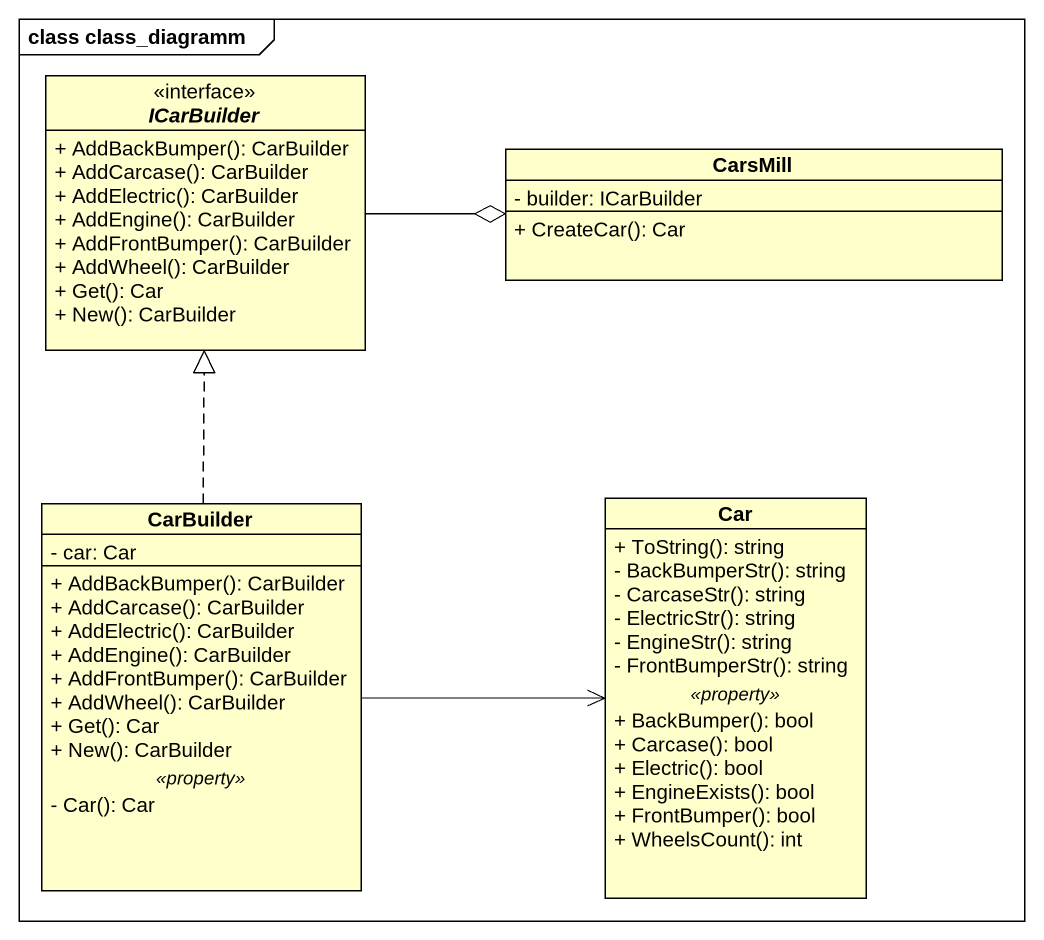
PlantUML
@startuml
mainframe class class_diagramm
hide circle
hide empty members
skinparam classAttributeIconSize 0
interface ICarBuilder <<interface>> {
  + AddBackBumper(): CarBuilder
  + AddCarcase(): CarBuilder
  + AddElectric(): CarBuilder
  + AddEngine(): CarBuilder
  + AddFrontBumper(): CarBuilder
  + AddWheel(): CarBuilder
  + Get(): Car
  + New(): CarBuilder
}
class CarsMill {
  - builder: ICarBuilder
  + CreateCar(): Car
}
class CarBuilder {
  - car: Car
  --
  + AddBackBumper(): CarBuilder
  + AddCarcase(): CarBuilder
  + AddElectric(): CarBuilder
  + AddEngine(): CarBuilder
  + AddFrontBumper(): CarBuilder
  + AddWheel(): CarBuilder
  + Get(): Car
  + New(): CarBuilder
  .. <<property>> ..
  - Car(): Car
}
class Car {
  + ToString(): string
  - BackBumperStr(): string
  - CarcaseStr(): string
  - ElectricStr(): string
  - EngineStr(): string
  - FrontBumperStr(): string
  .. <<property>> ..
  + BackBumper(): bool
  + Carcase(): bool
  + Electric(): bool
  + EngineExists(): bool
  + FrontBumper(): bool
  + WheelsCount(): int
}
ICarBuilder -right-o CarsMill
CarBuilder .up.|> ICarBuilder
CarBuilder -right-> Car
@enduml
